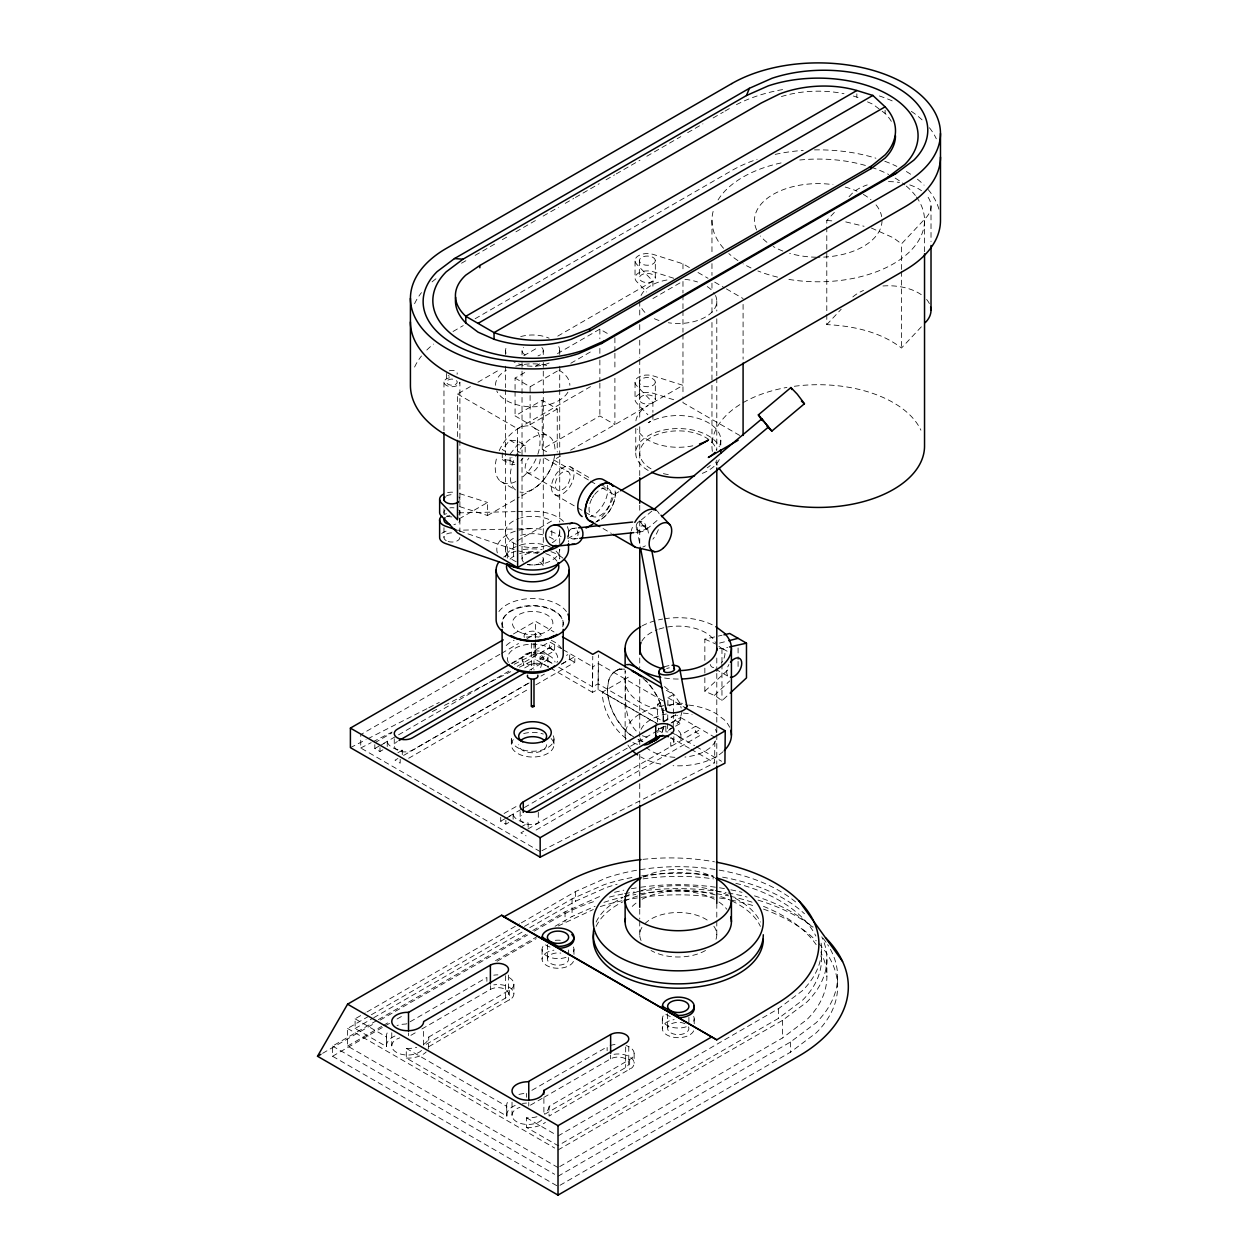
<?xml version="1.0" encoding="UTF-8"?>
<svg xmlns="http://www.w3.org/2000/svg" width="1258" height="1258" viewBox="0 0 1258 1258"><rect width="100%" height="100%" fill="white"/><g stroke="black" fill="none" stroke-linecap="round" stroke-linejoin="round"><path stroke-width="0.75" stroke-dasharray="5 3.75" d="M540.169 851.587L360.731 747.991L360.747 734.609L499.851 654.302M382.888 749.831L379.995 751.513L374.821 748.526L374.821 744.673M379.995 751.513L379.995 747.661M400.186 759.313L400.186 763.166L395.028 760.178L397.921 758.511M508.767 822.512L505.873 824.179L500.7 821.207L500.715 817.354M505.873 824.179L505.873 820.342M552.01 663.375L535.153 653.641L535.468 621.263L554.007 631.956M675.452 715.173L663.878 721.856L598.085 683.865L592.455 686.726L592.77 656.251M598.085 683.865L598.383 654.946M667.762 714.874L667.605 730.127L671.835 727.973M667.856 705.361L667.935 697.734L673.58 694.479L665.403 689.761M673.234 727.25L673.36 715.692M673.376 713.758L673.58 694.479M548.645 667.039L535.153 659.255L535.405 639.614M535.421 637.664L535.468 633.733L540.169 636.438M656.267 723.067L598.085 689.478L592.471 692.34L592.785 666.819L598.415 663.564L663.233 700.989L657.604 704.244L657.384 721.903M598.085 689.478L598.415 663.564M662.982 721.353L663.139 708.396M541.915 850.691L714.591 762.851L714.906 737.33L676.741 715.299M517.211 666.331L549.416 647.744L549.573 641.863L561.414 648.703M539.981 659.145L554.574 650.716L554.731 644.851L539.981 653.374L539.981 659.145L542.009 659.286A18.005 10.394 0 0 1 552.938 664.13M561.493 664.067L569.607 659.396L569.764 653.531L566.493 655.418M535.782 684.887L574.764 662.368L574.937 656.519L561.367 664.35M671.898 722.359L675.294 720.409L675.452 714.544M675.593 726.196L680.452 723.397L680.625 717.532L670.781 723.208M625.132 735.159L625.132 670.608C626.783 691.287 620.744 717.312 638.152 732.895M624.864 669.209A39.91 23.053 60 0 0 608.4 681.38L607.441 689.274A39.91 23.32 60.6 0 0 633.859 737.455M621.845 669.02A39.91 23.32 60.6 0 0 608.479 681.333L607.441 689.274A39.91 23.053 60 0 0 635.667 738.147M509.207 977.576A15.992 9.231 0 0 1 511.739 988.725L428.821 1037.001L428.286 1039.36A21.307 12.297 0 0 1 422.782 1044.879M428.286 1049.015L428.821 1037.001M625.635 678.77L625.132 680.955A53.15 30.679 0 0 0 664.523 710.597M682.072 711.352L679.855 719.953L676.379 724.828M560.643 455.946L553.74 459.925L552.183 465.161A31.89 18.414 -60 0 1 532.653 489.456L520.969 496.202M618.92 491.721L613.857 494.646L612.3 499.882A31.89 18.414 -60 0 1 595.726 522.243M540.641 667.636L542.921 660.261M525.152 452.078L525.152 445.379L517.321 440.866L509.789 440.19L502.272 449.546L505.401 451.355M510.103 454.075L517.62 444.703L525.152 445.379M502.272 452.896L502.272 459.579L509.789 460.255L511.943 457.582M520.843 460.758L522.998 458.085M921.343 326.813L901.499 348.026C880.411 331.782 852.955 325.853 826.789 324.611L826.789 220.464L835.957 210.684M849.056 196.688L851.682 193.889A42.52 24.547 0 0 1 867.234 184.91M901.499 269.432L901.499 243.879L925.306 218.436A42.52 24.547 0 0 0 926.611 195.305M826.789 324.611L841.193 309.216M651.943 511.031L639.835 521.189L642.555 524.916L646.612 529.272L658.642 519.177M646.612 529.272L639.897 521.126M714.324 695.438L729.703 680.94M704.842 677.732L704.842 691.224L715.849 696.099L721.966 700.706L727.423 695.643M704.842 691.224L729.703 668.202M428.821 1046.672L511.739 998.38A15.992 9.231 0 0 0 510.575 988.143A15.992 9.231 0 0 0 493.765 984.857M614.014 1054.283A15.992 9.231 0 0 1 630.824 1057.569A15.992 9.231 0 0 1 631.988 1067.806L549.07 1116.098L549.07 1106.427L631.988 1058.151A15.992 9.231 0 0 0 626.138 1045.54M558.017 1135.974L778.498 1008.68L802.337 990.754A143.255 82.713 0 0 0 820.987 942.211M536.962 1116.742A21.307 12.297 0 0 1 527.967 1117.906L526.52 1117.796L526.52 1127.451L558.017 1145.629L778.498 1018.351L802.337 1000.409A143.255 82.713 0 0 0 820.987 951.866M558.017 1149.969L782.507 1020.38L806.976 1001.966A148.617 85.796 0 0 0 821.82 936.848M559.716 1166.591L782.507 1037.96L806.976 1019.546A148.617 85.796 0 0 0 821.82 954.445M558.017 1176.246L790.511 1042.017L816.253 1022.644A159.341 91.991 0 0 0 827.67 944.664M376.677 1020.6L332.552 1046.074L332.552 1056.248L558.017 1186.42L790.511 1052.191L816.253 1032.818A159.341 91.991 0 0 0 817.716 942.321M615.712 671.001L620.54 668.202M461.529 263.221L468.322 259.305M475.131 255.374L495.526 243.596M502.319 239.665L509.128 235.749M515.922 231.818L536.333 220.04M543.126 216.109L558.426 207.287M565.219 203.356L573.727 198.45M575.425 197.475L599.217 183.731M606.026 179.8L614.517 174.893M616.216 173.918L640.023 160.175M646.816 156.244L680.814 136.619M687.623 132.688L702.923 123.866M713.113 117.969L723.319 112.088M725.017 111.097L730.112 108.157M453.022 331.499L463.227 325.602M475.131 318.73L731.826 170.538A122.23 70.574 0 0 1 757.127 159.326M457.503 436.589L457.503 393.99L471.09 386.143M477.898 382.228L499.976 369.475M523.768 355.731L537.355 347.884M557.75 336.122L652.902 281.179L636.532 264.07A12.328 7.123 0 0 1 638.608 255.61A12.328 7.123 0 0 1 653.264 254.415L682.968 263.818L689.651 267.687M515.072 389.414L515.072 378.092L526.945 371.236M535.421 366.33L540.515 363.405M557.467 353.608L599.862 329.124L609.894 334.911M652.902 298.539L682.968 281.179L682.968 292.972M515.072 378.092L530.105 386.756L560.628 369.144M570.802 363.263L592.848 350.542M557.247 408.992L530.105 424.654L515.072 415.879L542.229 400.201L557.247 408.992L557.247 452.031M457.503 393.99L517.62 428.711L590.521 386.615M542.229 400.201L542.229 449.216L599.862 415.942L614.895 424.622L614.895 378.312M570.613 450.191L648.2 405.391A42.52 24.547 0 0 0 635.762 422.735M652.902 402.67L682.968 385.325L653.264 375.906A12.328 7.123 0 0 0 638.608 377.101A12.328 7.123 0 0 0 636.532 385.561L652.902 402.67L652.902 412.309M459.17 518.862L487.569 502.477L487.569 515.497L459.72 506.659M487.569 515.497L519.302 497.162M516.849 541.082L551.79 520.906A27.063 15.615 0 0 0 520.686 517.95M567.735 538.628L579.419 531.882M513.406 634.001L535.468 621.263M501.549 653.327L518.516 643.53M526.992 638.624L535.468 633.733M511.157 663.501L529.838 652.713A10.63 6.133 0 0 1 544.871 652.713A10.63 6.133 0 0 1 544.871 661.394L529.587 670.215M374.837 742.755L391.788 732.958M512.242 663.422L549.573 641.863M374.821 748.526L381.599 744.61M383.297 743.635L396.852 735.804M398.55 734.829L510.434 670.247M379.995 745.727L387.244 741.56L387.511 742.723A18.005 10.394 0 0 0 400.233 750.082L402.277 750.224L402.277 755.995M524.743 667.935L529.838 664.995A10.63 6.133 0 0 1 546.554 666.268M397.921 752.74L402.277 750.224M527.888 683.471L412.404 750.145A10.63 6.133 0 0 1 397.371 750.145A10.63 6.133 0 0 1 397.371 741.465M403.582 755.429L529.131 682.952M541.003 676.096L544.399 674.146M408.661 758.275L529.005 688.802M628.277 677.229L602.346 692.136A39.91 23.32 60.6 0 0 630.227 741.214M504.112 813.47L517.683 805.639M663.579 721.4L673.753 715.519M500.7 821.207L507.493 817.291M509.175 816.316L522.746 808.485M524.429 807.494L665.12 726.275M505.889 818.408L513.122 814.225L513.39 815.404A18.005 10.394 0 0 0 526.127 822.748L528.156 822.905L528.156 828.676M665.859 726.055L665.859 731.81L673.974 727.14M520.906 827.088L528.156 822.905M675.971 734.656A18.005 10.394 0 0 1 680.625 739.327L680.893 740.49L680.893 734.735L695.643 726.212L695.485 732.062L700.659 735.049L534.54 830.956M523.8 831.192L520.906 832.859L526.064 835.847M527.778 829.101L700.816 729.184M387.134 1032.991A21.307 12.297 0 0 0 386.41 1036.167L386.599 1046.672L355.102 1028.478L355.102 1018.823L365.276 1012.942M366.974 1011.967L519.617 923.844M521.315 922.869L575.582 891.529L606.639 877.77A143.255 82.713 0 0 1 715.346 869.498M558.017 1167.566L347.585 1046.074L347.585 1028.478L369.695 1015.725M371.393 1014.734L522.746 927.35M524.444 926.375L572.06 898.872L603.966 884.751A148.617 85.796 0 0 1 633.938 877.156M355.102 1028.478L372.069 1018.697M373.752 1017.706L522.998 931.549M529.791 927.633L575.582 901.184L606.639 887.425A143.255 82.713 0 0 1 617.096 884.264M378.375 1019.625L526.017 934.38M532.794 930.464L565.046 911.846L598.604 896.985A159.341 91.991 0 0 1 602.032 895.869M322.598 1053.323L373.422 1023.981M380.183 1020.065L527.542 935.009M534.304 931.093L558.017 917.396A170.05 98.187 0 0 1 596.748 900.665M347.585 1046.074L381.599 1026.434M383.297 1025.459L390.106 1021.527M495.542 960.656L536.348 937.084M555.061 926.297L572.06 916.469L595.097 906.263M332.552 1056.248L383.47 1026.858M385.168 1025.883L390.247 1022.943M397.041 1019.027L402.135 1016.087M497.162 961.222L536.191 938.688M558.253 925.951L593.304 909.503M415.203 1032.834L408.52 1036.702L408.52 1032.96M421.886 1028.981L490.384 989.433A10.63 6.133 0 0 1 505.417 989.433A10.63 6.133 0 0 1 505.417 998.113L423.647 1045.838L423.553 1028.557M518.956 1094.46A21.307 12.297 0 0 1 522.447 1093.721L526.866 1093.218M531.882 1090.324L607.127 1046.876L607.127 1050.745M530.436 1105.153L542.135 1098.407M543.802 1097.432L610.633 1058.859A10.63 6.133 0 0 1 625.666 1058.859A10.63 6.133 0 0 1 625.666 1067.539L543.802 1114.792M663.013 712.814L663.878 721.856L663.013 712.814A39.91 23.32 60.6 0 0 645.621 680.326M350.4 747.629L366.094 739.657M367.839 738.76L427.091 708.616M428.836 707.735L439.294 702.404M514.239 664.287L535.153 653.641M360.731 747.991L371.189 742.66M372.934 741.78L392.134 732.014M432.249 711.603L437.485 708.946M444.451 705.392L510.732 671.678M519.46 667.243L535.153 659.255M662.919 726.904L657.289 729.766L662.337 732.675M719.56 643.09L726.967 641.187M704.842 660.371L704.842 639.158L722.045 635.227M718.916 646.345L721.966 648.641L727.627 647.383M572.736 528.423L576.604 528.014M573.915 538.99L577.784 538.581M635.762 532.417L641.564 531.804M522.447 1103.376L526.52 1103.077M458.667 512.855L515.135 511.629M517.085 511.581L532.653 511.235A35.869 20.71 0 0 1 563.726 521.598M454.767 530.31L515.135 528.989M517.085 528.942L532.653 528.596M826.789 220.464L832.481 220.905M539.981 653.374L542.009 653.531A18.005 10.394 0 0 1 554.747 660.875L555.014 662.054M665.859 731.81L667.904 731.967M507.383 1102.417A21.307 12.297 0 0 0 506.659 1105.593L506.848 1116.098L406.287 1058.025L406.287 1048.37L407.718 1048.48A21.307 12.297 0 0 0 416.712 1047.316M406.287 1058.025L407.718 1058.135A21.307 12.297 0 0 0 426.163 1051.987M526.52 1127.451L527.967 1127.561A21.307 12.297 0 0 0 545.406 1122.309M502.272 459.579L510.103 464.108L517.62 464.768M845.753 221.911L864.073 226.283M642.351 735.757L648.955 737.801M673.69 278.238L653.264 271.759A12.328 7.123 0 0 0 638.608 272.97A12.328 7.123 0 0 0 636.532 281.43L646.612 291.95M673.69 399.729L653.264 393.267A12.328 7.123 0 0 0 638.608 394.462A12.328 7.123 0 0 0 636.532 402.922L647.87 414.763M459.72 493.639L487.569 502.477M459.673 531.018L514.726 549.888A35.869 20.71 0 0 0 538.267 552.404M853.317 96.033A77.225 44.58 0 0 1 856.855 97.149L860.409 98.722M867.517 101.867L872.848 104.225L885.113 113.472A77.225 44.58 0 0 1 892.834 124.212M871.385 228.044L893.4 237.793L901.499 243.879M704.842 639.158L715.849 644.033M698.001 272.499L708.018 278.285M714.701 282.138L724.718 287.925M726.385 288.9L743.085 298.539M739.751 435.457L682.968 402.67L682.968 396.883M534.681 428.16L549.715 436.841M542.229 449.216L548.897 453.069M570.692 466.97A15.945 9.199 -60 0 1 565.644 491.674A15.945 9.199 -60 0 1 551.837 483.701A15.945 9.199 -60 0 1 570.692 466.97L590.301 478.292M600.097 483.953L608.274 488.67M553.74 459.925L588.807 480.179M590.489 481.138L595.49 484.031M602.173 487.884L613.857 494.646M544.651 458.069L568.034 471.577A10.63 6.133 -60 0 1 564.669 488.041A10.63 6.133 -60 0 1 555.454 482.726A10.63 6.133 -60 0 1 568.034 471.577M509.789 440.19L517.62 444.703M520.45 452.707L517.321 450.899L517.321 440.866M509.789 460.255L516.063 463.872M527.338 472.631L557.404 489.975M554.747 494.583L575.991 506.848M577.626 507.792L592.329 516.283M603.054 528.549L611.404 533.376M500.574 481.327L515.607 490.007A31.654 18.272 -60 0 1 514.239 459.374M722.752 648.719L727.8 651.613M715.487 669.067L728.901 676.804A10.63 6.133 -60 0 1 728.901 664.538M664.523 686.522L674.508 695.061L679.855 703.096L681.191 708.05M667.935 697.734L684.792 707.468M563.081 649.678L592.785 666.819M657.604 704.244L662.463 707.059M549.416 647.744L554.574 650.716M569.607 659.396L574.764 662.368M675.294 720.409L680.452 723.397M602.346 692.136L658.783 724.734M558.741 667.275L592.455 686.726M670.986 732.062L694.573 745.695M696.256 746.67L721.542 761.263M550.328 668.014L592.471 692.34M689.305 748.243L670.766 737.55L670.75 746.356A10.63 6.133 0 0 0 670.75 737.675M690.988 749.218L714.591 762.851M355.102 1018.823L386.599 1037.001M406.287 1048.37L506.848 1106.427M526.52 1117.796L554.699 1134.056M347.585 1028.478L554.699 1148.051M332.552 1046.074L554.636 1174.296M522.385 660.261L524.665 667.636M680.893 734.735L680.625 733.556A18.005 10.394 0 0 0 675.971 728.901M549.4 1106.238L548.535 1108.785A21.307 12.297 0 0 1 544.274 1113.503M506.659 1105.593L506.848 1116.098M386.41 1036.167L386.599 1046.672M647.351 527.354A5.315 2.233 -10.8 0 1 639.426 530.514A5.315 2.233 -10.8 0 1 639.567 526.552A5.315 2.233 -10.8 0 1 647.351 527.354L648.452 533.109M636.878 528.926L640.18 546.192M931.014 206.17L931.014 241.536M924.536 220.433L924.536 251.82M901.499 271.398L901.499 348.026M885.113 110.154L885.113 113.472M856.855 93.831L856.855 97.149M837.608 976.648L837.608 986.822M826.883 959.052L826.883 976.648M821.521 949.397L821.521 959.052M790.511 1042.017L790.511 1052.191M782.507 1020.38L782.507 1037.96M778.498 1008.68L778.498 1018.351M743.085 304.405L743.085 359.159M738.084 647.98L738.084 659.538M738.084 661.472L738.084 667.259M721.966 648.641L721.966 662.148M721.966 664.067L721.966 700.706M720.787 440.096L720.787 445.678M716.793 301.244L716.793 311.056M716.793 318.777L716.793 375.78M716.793 377.746L716.793 450.301M716.793 460.114L716.793 467.96M716.793 658.013L716.793 671.52M716.793 673.439L716.793 725.52M716.793 727.439L716.793 733.225M716.793 734.703L716.793 764.125M716.793 903.37L716.793 919.063M716.793 921.029L716.793 934.757M711.965 220.433L711.965 253.786M711.965 263.598L711.965 275.376M711.965 283.223L711.965 291.07M711.965 298.917L711.965 314.61M711.965 322.457L711.965 383.281M711.965 385.247L711.965 446.071M704.842 668.092L704.842 675.798M694.212 1018.823L694.212 1024.61M688.897 1017.423L688.897 1024.798M682.968 263.818L682.968 269.605M682.968 294.938L682.968 308.682M682.968 310.647L682.968 332.269M682.968 334.235L682.968 394.965M673.863 736.748L673.863 742.016M667.636 1013.728L667.636 1028.478M662.321 1018.823L662.321 1028.478M655.308 260.642A7.973 4.607 0 0 1 643.341 264.636A7.973 4.607 0 0 1 643.341 256.663A7.973 4.607 0 0 1 655.308 260.642L655.308 278.002A7.973 4.607 0 0 1 643.341 281.981A7.973 4.607 0 0 1 643.341 274.024A7.973 4.607 0 0 1 655.308 278.002M655.308 382.149A7.973 4.607 0 0 1 643.341 386.127A7.973 4.607 0 0 1 643.341 378.155A7.973 4.607 0 0 1 655.308 382.149L655.308 399.494A7.973 4.607 0 0 1 643.341 403.488A7.973 4.607 0 0 1 643.341 395.515A7.973 4.607 0 0 1 655.308 399.494M652.902 281.179L652.902 288.9M652.902 414.244L652.902 420.03L648.2 422.735A42.52 24.547 0 0 1 699.527 418.835A42.52 24.547 0 0 1 719.34 446.448M639.74 301.244L639.74 316.937M639.74 324.611L639.74 332.631M639.74 340.195L639.74 357.712M639.74 359.662L639.74 420.015M639.74 426.776L639.74 475.807M639.74 505.229L639.74 513.075M639.74 520.922L639.74 546.412M639.74 658.013L639.74 667.668M639.74 679.226L639.74 744.5M639.74 754.313L639.74 775.887M639.74 783.734L639.74 803.343M639.74 909.267L639.74 919.063M639.74 921.029L639.74 934.757M639.363 260.642L639.363 278.002M639.363 382.149L639.363 399.494M635.762 428.443L635.762 453.116M635.038 261.161L635.038 278.521M635.038 382.652L635.038 400.013M634.142 1053.528L634.142 1063.199M629.66 1059.896L629.66 1069.567M628.78 1046.373L628.78 1063.199M625.666 1046.97L625.666 1067.539M614.895 337.804L614.895 351.312M614.895 353.246L614.895 370.607M610.633 1055.116L610.633 1058.859M599.862 329.124L599.862 338.779M599.862 348.419L599.862 358.074M599.862 359.992L599.862 381.221M599.862 383.14L599.862 415.942M575.582 891.529L575.582 901.184M573.962 949.397L573.962 955.199M572.06 898.872L572.06 916.469M568.647 949.963L568.647 955.42M568.522 531.945L568.522 541.6M565.046 911.846L565.046 922.02M559.716 350.605L559.716 354.504M559.716 366.188L559.716 387.621M559.716 389.571L559.716 522.039M559.716 529.822L559.716 543.456M553.976 738.949L553.976 744.72M551.79 530.546L551.79 538.267M547.985 657.053L547.985 667.573M547.387 944.522L547.387 959.052M543.896 1098.438L543.896 1113.393M543.283 350.605L543.283 354.536M543.283 362.398L543.283 549.117M543.283 558.945L543.283 566.713A10.63 6.133 0 0 0 537.968 561.398M542.072 949.397L542.072 959.052M538.298 812.306L538.298 822.826A10.63 6.133 0 0 1 524.303 823.345A10.63 6.133 0 0 1 521.567 815.42M533.99 643.231L533.99 670.042M531.332 643.231L531.332 670.042M530.105 386.756L530.105 424.654M528.769 1102.385L528.769 1106.112M526.52 1093.406L526.52 1097.275M522.023 350.605L522.023 354.536M522.023 362.398L522.023 558.945M520.152 811.473L520.152 818.486M517.62 428.711L517.62 452.172M515.072 391.317L515.072 415.879M513.893 984.102L513.893 993.773M513.531 543L513.531 560.36M513.122 814.225L513.122 819.996M512.022 1102.181L512.022 1115.264M511.33 738.949L511.33 744.72M510.103 457.409L510.103 464.108M509.411 990.471L509.411 1000.141M508.531 975.076L508.531 993.773M507.289 546.601L507.289 558.159M505.606 350.605L505.606 354.504M505.606 366.204L505.606 387.653M505.606 389.603L505.606 557.027M505.417 975.673L505.417 998.113M502.115 623.119L502.115 627.49M490.384 985.69L490.384 989.433M486.877 981.319L486.877 977.45L406.287 1023.981L402.198 1024.295A21.307 12.297 0 0 0 397.056 1025.522M459.893 438.492L459.893 382.196A7.973 4.607 0 0 1 451.826 386.741A7.973 4.607 0 0 1 443.964 382.086A7.973 4.607 0 0 1 452.031 377.542M459.893 440.442L459.893 531.725M446.606 373.469L446.606 382.133M443.964 382.086L443.964 430.613M443.948 508.594L443.964 516.047M443.964 527.684L443.964 537.402M394.257 738.792L394.257 745.805M391.773 1032.755L391.773 1045.838M387.244 741.56L387.244 747.315M542.921 557.357A10.63 6.133 0 0 1 539.132 563.82A10.63 6.133 0 0 1 527.338 564.26M523.454 562.011A10.63 6.133 0 0 1 525.136 554.605A10.63 6.133 0 0 1 537.968 553.63M506.518 554.904A27.063 15.615 0 0 1 516.189 546.554M520.686 544.934A27.063 15.615 0 0 1 550.501 547.199M556.083 551.13A27.063 15.615 0 0 1 559.716 558.945L559.716 549.306A27.063 15.615 0 0 1 527.369 564.622M516.189 561.697A27.063 15.615 0 0 1 516.189 536.914M520.686 535.295A27.063 15.615 0 0 1 544.635 535.295M549.133 536.914A27.063 15.615 0 0 1 556.083 541.49M541.868 347.538A10.63 6.133 0 0 1 537.968 355.92M525.136 354.945A10.63 6.133 0 0 1 523.454 347.538M510.025 559.165A26.135 15.096 0 0 1 514.176 556.036M519.585 553.646A26.135 15.096 0 0 1 539.415 552.136M545.72 553.646A26.135 15.096 0 0 1 557.907 562.798M524.287 637.429A8.664 5.001 0 0 1 532.653 631.139A8.664 5.001 0 0 1 541.019 637.429M503.672 557.121A36.529 21.087 0 0 1 519.57 550.281M523.202 549.589A36.529 21.087 0 0 1 542.104 549.589M550.925 551.696A36.529 21.087 0 0 1 564.292 559.417M498.907 611.561A36.529 21.087 0 0 1 532.653 598.541A36.529 21.087 0 0 1 566.399 611.561M497.335 552.907A35.869 20.71 0 0 1 541.946 529.303M550.595 531.379A35.869 20.71 0 0 1 561.115 536.694M502.571 626.72A30.538 17.628 0 0 1 532.653 606.026A30.538 17.628 0 0 1 562.735 626.72M503.153 627.679A30.538 17.628 0 0 1 532.653 605.491A30.538 17.628 0 0 1 562.153 627.679M506.203 645.527A30.538 17.628 0 0 1 514.066 640.353M526.3 637.098A30.538 17.628 0 0 1 539.022 637.098M551.256 640.353A30.538 17.628 0 0 1 561.367 648.31M508.326 662.447A25.191 14.546 0 0 1 532.653 644.143A25.191 14.546 0 0 1 556.98 662.447M567.311 526.599A35.869 20.71 0 0 1 567.311 537.308M443.854 514.711A12.344 7.123 0 0 1 446.543 513.689M559.716 531.945A27.063 15.615 0 0 1 551.79 543M546.192 545.485A27.063 15.615 0 0 1 519.129 545.485M516.189 544.352A27.063 15.615 0 0 1 519.129 518.422M458.871 517.84A7.973 4.607 0 0 1 453.902 524.555M446.354 516.802A7.973 4.607 0 0 1 449.955 515.638M549.133 362.996A27.063 15.615 0 0 1 513.531 361.644M506.015 353.325A27.063 15.615 0 0 1 506.518 346.563M520.686 336.594A27.063 15.615 0 0 1 549.133 338.213M558.788 346.563A27.063 15.615 0 0 1 559.307 353.325M441.715 533.455A12.344 7.123 0 0 1 449.609 530.451M459.893 537.512A7.973 4.607 0 0 1 447.864 541.412M446.228 540.673A7.973 4.607 0 0 1 444.593 535.641A7.973 4.607 0 0 1 452.031 532.857M456.528 380.608A5.315 3.066 0 0 1 452.393 385.2A5.315 3.066 0 0 1 446.936 381.095A5.315 3.066 0 0 1 455.679 379.963M449.263 376.126A5.315 3.066 0 0 1 448.163 375.639M449.263 370.811A5.315 3.066 0 0 1 455.16 371.031A5.315 3.066 0 0 1 457.063 374.255M736.433 104.65A122.23 70.574 0 0 1 784.709 89.224M879.358 95.954A122.23 70.574 0 0 1 893.51 101.473M911.327 111.333A122.23 70.574 0 0 1 924.095 121.79M929.426 127.75A122.23 70.574 0 0 1 936.314 138.805M781.391 96.583A77.225 44.58 0 0 1 844.008 93.721M414.59 303.697A122.23 70.574 0 0 1 421.477 292.627M432.044 281.886A122.23 70.574 0 0 1 437.988 277.326M916.437 196.956A106.285 61.359 0 0 1 896.844 261.743A106.285 61.359 0 0 1 786.942 279.072M777.57 277.122A106.285 61.359 0 0 1 757.898 270.942M751.01 267.954A106.285 61.359 0 0 1 743.085 263.818M737.943 260.626A106.285 61.359 0 0 1 728.822 253.597M723.554 248.313A106.285 61.359 0 0 1 713.585 209.756M718.051 199.959A106.285 61.359 0 0 1 783.168 162.502M799.774 160.002A106.285 61.359 0 0 1 869.671 166.732M871.385 167.283A106.285 61.359 0 0 1 888.746 174.516M895.161 178.086A106.285 61.359 0 0 1 904.832 184.847M906.279 186.058A106.285 61.359 0 0 1 915.337 195.462M717.154 465.004A106.285 61.359 0 0 1 715.582 461.953M712.358 451.402A106.285 61.359 0 0 1 741.339 403.708M743.085 402.67A106.285 61.359 0 0 1 786.942 387.417M794.317 386.285A106.285 61.359 0 0 1 920.903 430.189M852.83 296.951A42.52 24.547 0 0 1 863.507 290.441M882.943 285.975A42.52 24.547 0 0 1 921.532 294.859M926.611 299.451A42.52 24.547 0 0 1 929.552 303.949M882.015 220.433A63.765 36.812 0 0 1 818.25 257.245M816.411 257.23A63.765 36.812 0 0 1 789.615 253.33M782.838 251.05A63.765 36.812 0 0 1 773.151 246.474M766.94 242.291A63.765 36.812 0 0 1 760.461 236.001M756.656 229.962A63.765 36.812 0 0 1 832.969 184.612M845.203 187.065A63.765 36.812 0 0 1 857.075 191.216M863.334 194.392A63.765 36.812 0 0 1 870.945 199.708M876.04 204.865A63.765 36.812 0 0 1 881.669 216.596M567.893 392.213A37.205 21.48 0 0 1 531.442 406.774A37.205 21.48 0 0 1 496.721 390.876M495.463 385.31A37.205 21.48 0 0 1 506.345 370.135M515.764 366.188A37.205 21.48 0 0 1 549.557 366.188M558.961 370.135A37.205 21.48 0 0 1 569.858 385.31M888.494 181.624A42.52 24.547 0 0 1 899.501 182.457M909.754 184.91A42.52 24.547 0 0 1 921.532 190.713M775.211 154.388A122.23 70.574 0 0 1 803.233 150.394M814.508 149.891A122.23 70.574 0 0 1 875.898 158.209M884.783 161.244A122.23 70.574 0 0 1 896.828 166.386M906.389 171.544A122.23 70.574 0 0 1 911.327 174.705M917.428 179.186A122.23 70.574 0 0 1 924.095 185.146M928.168 189.581A122.23 70.574 0 0 1 938.971 209.378M414.59 367.053A122.23 70.574 0 0 1 421.477 355.983M426.808 350.038A122.23 70.574 0 0 1 433.475 344.079M540.169 459.076A10.63 6.133 -60 0 1 528.895 473.102A10.63 6.133 -60 0 1 528.895 458.069M715.487 295.488A38.526 22.251 0 0 1 668.297 322.74M659.003 320.507A38.526 22.251 0 0 1 652.477 317.771M644.898 312.377A38.526 22.251 0 0 1 641.061 306.999M641.061 295.488A38.526 22.251 0 0 1 668.297 279.763M684.965 279.339A38.526 22.251 0 0 1 697.53 281.981M707.232 286.572A38.526 22.251 0 0 1 714.764 294.105M719.34 459.469A42.52 24.547 0 0 1 699.527 474.376M648.2 470.476A42.52 24.547 0 0 1 657.006 431.856A42.52 24.547 0 0 1 719.34 446.763M710.314 465.476A38.526 22.251 0 0 1 707.232 467.787M668.297 474.596A38.526 22.251 0 0 1 660.764 472.929M651.031 468.841A38.526 22.251 0 0 1 661.236 433.161A38.526 22.251 0 0 1 716.462 450.207M458.824 510.009A7.973 4.607 0 0 1 458.824 514.616M451.921 516.912A7.973 4.607 0 0 1 445.017 510.009M449.861 507.87A7.973 4.607 0 0 1 453.996 507.87M692.796 445.804A42.52 24.547 0 0 1 637.208 429.088M515.67 456.402A31.654 18.272 -60 0 1 541.27 434.592A31.654 18.272 -60 0 1 554.967 452.628M554.794 454.39A31.654 18.272 -60 0 1 519.947 492.035M594.657 494.457A15.945 9.199 -60 0 1 611.498 494.504A15.945 9.199 -60 0 1 597.063 516.802A15.945 9.199 -60 0 1 591.669 499.08M592.329 497.869A15.945 9.199 -60 0 1 593.839 495.542M607.299 485.258A21.26 12.265 -60 0 1 590.175 516.739M615.099 490.903A21.26 12.265 -60 0 1 596.402 521.488A21.197 12.25 -60 0 0 615.068 490.934M458.824 496.989A7.973 4.607 0 0 1 459.626 500.48M446.291 496.045A7.973 4.607 0 0 1 453.996 494.85M447.628 492.633A12.328 7.123 0 0 1 452.833 492.192M568.286 957.464A10.63 6.133 0 0 1 558.945 965.169A10.63 6.133 0 0 1 547.434 958.517A10.63 6.133 0 0 1 560.769 953.124M609.454 897.048A170.05 98.187 0 0 1 622.694 894.029M624.613 893.667A170.05 98.187 0 0 1 634.252 891.985M637.979 891.435A170.05 98.187 0 0 1 726.149 892.614M728.083 892.944A170.05 98.187 0 0 1 747.095 897.048M758.024 900.115A170.05 98.187 0 0 1 813.187 927.052M596.135 922.051A85.025 49.093 0 0 1 623.024 897.441M624.754 896.608A85.025 49.093 0 0 1 713.601 890.114M715.44 890.601A85.025 49.093 0 0 1 728.24 895.036M735.191 898.291A85.025 49.093 0 0 1 760.398 922.051M632.239 906.405A53.15 30.679 0 0 1 637.57 902.017M642.115 899.25A53.15 30.679 0 0 1 714.434 899.25M718.978 902.017A53.15 30.679 0 0 1 726.809 909.251M643.593 876.795A53.15 30.679 0 0 1 714.434 877.565M541.773 1119.872A15.945 9.199 0 0 1 516.692 1121.774A15.945 9.199 0 0 1 519.994 1107.292M642.932 877.093A85.025 49.093 0 0 1 713.601 877.093M642.932 859.356A148.806 85.906 0 0 1 714.465 861.824M688.535 1026.89A10.63 6.133 0 0 1 677.339 1034.595A10.63 6.133 0 0 1 668.643 1025.883A10.63 6.133 0 0 1 685.783 1024.138M596.135 926.391A85.025 49.093 0 0 1 623.024 901.782M624.754 900.948A85.025 49.093 0 0 1 717.249 895.476M720.787 896.577A85.025 49.093 0 0 1 730.033 900.146M731.794 900.948A85.025 49.093 0 0 1 760.398 926.391M421.524 1050.446A15.945 9.199 0 0 1 396.443 1052.348A15.945 9.199 0 0 1 399.745 1037.866M600.318 906.593A159.341 91.991 0 0 1 621.939 900.775M623.811 900.382A159.341 91.991 0 0 1 714.025 897.174M719.513 897.976A159.341 91.991 0 0 1 728.98 899.612M730.851 899.989A159.341 91.991 0 0 1 756.231 906.593M763.543 909.109A159.341 91.991 0 0 1 816.253 940.827M614.533 892.331A159.341 91.991 0 0 1 623.811 890.192M631.343 888.73A159.341 91.991 0 0 1 637.035 887.786M640.668 887.252A159.341 91.991 0 0 1 717.689 887.519M719.513 887.786A159.341 91.991 0 0 1 728.98 889.437M730.851 889.815A159.341 91.991 0 0 1 742 892.331M754.501 895.869A159.341 91.991 0 0 1 815.027 929.442M823.078 938.279A159.341 91.991 0 0 1 826.6 943.044M603.966 902.348A148.617 85.796 0 0 1 622.348 897.158M624.267 896.718A148.617 85.796 0 0 1 635.903 894.407M639.803 893.778A148.617 85.796 0 0 1 712.987 893.227M716.73 893.778A148.617 85.796 0 0 1 728.429 895.885M730.348 896.294A148.617 85.796 0 0 1 752.583 902.348M763.48 906.358A148.617 85.796 0 0 1 816.143 944.616M641.674 875.898A148.617 85.796 0 0 1 712.987 875.631M722.595 877.156A148.617 85.796 0 0 1 804.491 913.764M506.659 1115.264A21.307 12.297 0 0 1 515.749 1105.184M386.41 1045.838A21.307 12.297 0 0 1 397.056 1035.192M693.677 1030.868A15.945 9.199 0 0 1 666.992 1034.988A15.945 9.199 0 0 1 674.146 1019.593M573.428 961.442A15.945 9.199 0 0 1 546.743 965.562A15.945 9.199 0 0 1 553.897 950.167M643.09 878.886A143.255 82.713 0 0 1 713.459 878.886M735.836 883.32A143.255 82.713 0 0 1 815.876 936.062M493.765 975.186A15.992 9.231 0 0 1 497.901 974.871M719.12 870.111A143.255 82.713 0 0 1 795.638 901.97M610.146 1045.54A15.992 9.231 0 0 1 618.15 1044.297M693.677 1016.433A15.945 9.199 0 0 1 693.677 1021.197M686.239 1026.795A15.945 9.199 0 0 1 666.992 1025.333A15.945 9.199 0 0 1 664.46 1014.215M573.428 947.007A15.945 9.199 0 0 1 571.824 953.989M565.99 957.369A15.945 9.199 0 0 1 546.743 955.907A15.945 9.199 0 0 1 544.211 944.789M555.25 940.324A15.945 9.199 0 0 1 560.801 940.324M550.045 947.07A15.945 9.199 0 0 1 544.211 943.704M670.294 1016.495A15.945 9.199 0 0 1 664.46 1013.13M713.868 926.25A38.526 22.251 0 0 1 715.487 940.512M705.518 950.482A38.526 22.251 0 0 1 651.031 950.482M641.061 940.512A38.526 22.251 0 0 1 642.681 926.25M644.898 923.639A38.526 22.251 0 0 1 708.836 921.218M499.206 450.694A31.654 18.272 -60 0 1 529.366 425.959A31.654 18.272 -60 0 1 537.276 455.789M536.05 458.793A31.654 18.272 -60 0 1 521.661 477.836M515.827 481.547A31.654 18.272 -60 0 1 496.548 458.242M666.677 668.548A5.315 2.233 -10.8 0 1 669.303 667.856M669.162 705.88A10.63 4.482 -10.8 0 1 683.975 703.678M664.13 666.96A10.63 4.482 -10.8 0 1 669.382 665.576M655.984 510.15A21.197 12.25 -60 0 1 659.868 515.67M658.374 529.665A21.197 12.25 -60 0 1 652.886 539.179M645.385 545.815A21.197 12.25 -60 0 1 642.775 547.057M631.296 530.719A21.197 12.25 -60 0 1 632.412 527.354M551.114 738.572A21.323 12.313 0 0 1 532.653 757.033A21.323 12.313 0 0 1 514.192 738.572M523.643 733.571A21.323 12.313 0 0 1 543.314 734.059M642.634 741.449A39.91 23.32 60.6 0 1 636.8 739.138M663.485 726.794A39.91 23.32 60.6 0 1 661.598 733.162M642.964 741.261A39.91 23.053 60 0 1 637.13 738.949M642.964 678.298A39.91 23.053 60 0 1 662.919 712.861M663.532 726.762A39.91 23.053 60 0 1 661.739 733.084M553.253 735.773A21.323 12.313 0 0 1 532.653 751.262A21.323 12.313 0 0 1 512.069 735.773M546.601 744.72A13.948 8.051 0 0 1 532.653 752.771A13.948 8.051 0 0 1 518.705 744.72M637.539 744.311A39.91 23.32 60.6 0 1 631.689 742.016M658.594 728.067A39.91 23.32 60.6 0 1 657.73 732.659M723.098 751.639A53.15 30.679 0 0 1 673.077 765.697M660.733 764.125A53.15 30.679 0 0 1 640.699 756.86M630.934 749.092A53.15 30.679 0 0 1 626.94 743.101M625.776 739.956A53.15 30.679 0 0 1 664.523 705.518M667.888 705.062A53.15 30.679 0 0 1 686.931 704.889M688.645 705.062A53.15 30.679 0 0 1 715.849 713.459L724.293 719.812A53.15 30.679 0 0 1 729.609 727.218M715.487 740.915A38.526 22.251 0 0 1 684.965 757.064M674.917 757.316A38.526 22.251 0 0 1 646.235 747.504M641.061 740.915A38.526 22.251 0 0 1 640.07 738.069M641.061 729.404A38.526 22.251 0 0 1 666.378 713.994M683.298 713.097A38.526 22.251 0 0 1 692.073 714.387M715.487 729.404A38.526 22.251 0 0 1 716.462 732.25M678.266 679.053A53.15 30.679 0 0 1 664.523 678.015M642.115 625.886A53.15 30.679 0 0 1 662.62 619.062M664.523 618.747A53.15 30.679 0 0 1 714.434 625.886M641.784 641.234A38.526 22.251 0 0 1 657.289 629.723M659.003 629.11A38.526 22.251 0 0 1 715.487 642.618M719.387 648.42A10.63 6.133 -60 0 1 724.891 652.477A10.63 6.133 -60 0 1 721.211 663.265M713.695 667.605A10.63 6.133 -60 0 1 710.188 664.35M522.542 633.246A20.238 11.684 0 0 0 552.891 623.119A20.238 11.684 0 0 0 522.542 613.008A20.238 11.684 0 0 0 522.542 633.246M527.338 663.988A10.63 6.133 0 0 0 543.283 658.673A10.63 6.133 0 0 0 527.338 653.358A10.63 6.133 0 0 0 527.338 663.988M637.177 523.155A5.315 4.812 83.9 0 0 640.306 531.757A5.315 4.812 83.9 0 0 645.433 524.633A5.315 4.812 83.9 0 0 637.177 523.155M569.528 530.341A5.315 4.812 83.9 0 0 572.657 538.943A5.315 4.812 83.9 0 0 577.784 531.819A5.315 4.812 83.9 0 0 569.528 530.341"/><path stroke-width="1.5" d="M684.792 707.468L725.237 730.819L724.923 763.213L540.169 857.185L350.4 747.629L350.4 728.099L503.216 639.882M533.99 679.603L533.99 706.414L532.307 707.153L531.505 706.021M542.104 937.163L542.623 934.867A15.945 9.199 0 0 1 569.292 930.747A15.945 9.199 0 0 1 562.153 946.142L558.159 946.441L542.104 937.163L542.104 939.018M542.072 939.097L542.623 936.707M662.353 1006.274L662.872 1003.963A15.945 9.199 0 0 1 689.541 999.843A15.945 9.199 0 0 1 682.402 1015.237L678.408 1015.552L662.353 1006.274L662.353 1008.444L662.872 1006.133M896.435 173.258L887.944 177.174L604.406 340.871L582.564 350.557A99.822 57.632 0 0 1 462.079 341.39A99.822 57.632 0 0 1 446.213 271.822L462.975 259.211L746.497 95.529L749.343 88.327L772.05 78.263A103.816 59.928 0 0 1 897.363 87.793A103.816 59.928 0 0 1 913.858 160.143L896.435 173.258L601.56 343.497L578.853 353.561A103.816 59.928 0 0 1 453.54 344.032A103.816 59.928 0 0 1 437.045 271.681L454.468 258.566L749.343 88.327M825.547 937.729A170.05 98.187 0 0 1 798.515 1056.248L558.017 1195.1L317.519 1056.248L347.585 1004.183L501.659 915.226L716.73 1039.831L775.305 1004.576A148.806 85.906 0 0 0 716.415 862.186M767.286 426.541L771.846 431.101L804.475 403.708L797.242 394.147L790.92 387.558L758.291 414.951L762.049 420.298M790.92 387.558L791.911 389.54M661.661 516.645L768.481 427.028L761.782 418.898L762.851 420.675M768.481 427.028L767.018 425.644M771.846 431.101L758.432 414.826M730.143 693.111L746.481 677.889L746.481 643.168L729.703 633.482L723.963 634.803M601.56 343.497L604.406 340.871M653.452 509.773L761.782 418.898M856.855 90.513L465.79 316.308L494.048 332.615A77.336 44.077 3.8 0 0 571.274 336.059L589.593 328.841L871.055 166.339L885.145 154.86A77.336 48.008 -0.6 0 0 885.113 106.836L872.848 95.435L856.855 90.513A77.336 45.084 -3.8 0 0 779.63 93.941L761.31 102.983L479.848 265.469L465.759 275.156A77.336 41.152 0.5 0 0 465.79 316.308L465.79 322.929L478.056 332.159L494.048 339.251A77.225 44.58 0 0 0 571.274 339.251L589.593 331.121L871.055 168.635L885.113 158.052A77.225 44.58 0 0 0 895.46 135.754M887.944 177.174L904.691 164.578A99.822 57.632 0 0 0 888.824 95.01A99.822 57.632 0 0 0 768.339 85.843L746.497 95.529M478.056 323.369L872.848 95.435M885.113 106.836L494.048 332.615L494.048 339.251M620.619 490.746L708.333 440.096A42.52 24.547 0 0 1 699.527 443.995M439.64 499.819L439.64 512.824A12.328 7.123 0 0 0 441.118 515.733L457.503 532.842L517.62 567.562L556.036 545.374M586.102 528.03L592.785 524.161M738.131 440.253L708.333 457.456A42.52 24.547 0 0 0 715.094 452.377M509.459 664.476L397.371 729.184A10.63 6.133 0 0 0 397.371 737.864A10.63 6.133 0 0 0 412.404 737.864L526.19 672.181M399.069 740.49L519.648 670.876M523.265 801.865L655.717 725.394A10.63 6.133 0 0 1 670.75 725.394A10.63 6.133 0 0 1 670.75 734.074L538.298 810.545A10.63 6.133 0 0 1 523.265 810.545A10.63 6.133 0 0 1 523.265 801.865L523.265 812.385M526.662 812.181L655.717 737.675A10.63 6.133 0 0 1 668.548 736.701M350.4 728.099L540.169 837.671L725.237 730.819M317.519 1056.248L320.916 1054.298M408.174 1012.596L490.384 965.138A10.63 6.133 0 0 1 505.417 965.138A10.63 6.133 0 0 1 505.417 973.802L423.647 1021.543A15.945 9.199 0 0 1 407.718 1030.742A15.945 9.199 0 0 1 391.773 1021.543A15.945 9.199 0 0 1 407.718 1012.328L408.52 1012.391L408.52 1031.088M543.802 1090.497L543.896 1090.969A15.945 9.199 0 0 1 527.967 1100.168A15.945 9.199 0 0 1 512.022 1090.969A15.945 9.199 0 0 1 527.967 1081.754L610.633 1034.548A10.63 6.133 0 0 1 625.666 1034.548A10.63 6.133 0 0 1 625.666 1043.228L543.802 1090.497L543.802 1094.24M347.585 1004.183L558.017 1125.674L712.091 1036.718M501.659 915.226L503.782 916.893L564.873 883.069A148.806 85.906 0 0 1 641.014 859.576M657.903 737.235L662.856 735.317M728.822 640.715L738.084 638.325M729.514 646.958L746.481 643.168M554.102 525.058L572.154 523.139M578.538 527.81L632.664 522.054M579.718 538.361L633.828 532.621M556.461 546.176L574.497 544.274M558.017 948.296L562.153 947.982A15.945 9.199 0 0 0 571.824 934.49M678.408 1015.552L678.408 1017.722L682.402 1017.408A15.945 9.199 0 0 0 693.677 1006.133M454.468 258.566L462.975 259.211M532.653 705.644L533.99 706.414M654.789 551.712L637.9 547.828A21.197 12.25 -60 0 1 630.903 532.386M456.009 529.76L445.002 525.986A12.344 7.123 0 0 1 441.715 516.095M568.522 543.519L568.522 549.306A35.869 20.71 0 0 1 514.726 567.248L445.002 543.346A12.344 7.123 0 0 1 439.624 536.93L439.624 519.585M507.289 563.946L514.726 567.248M589.688 520.828L599.72 526.615M613.071 534.336L634.787 546.868M626.673 664.664L629.676 664.507L634.346 666.41L660.544 683.094M662.133 687.874L598.415 651.094L592.785 654.349L562.436 636.831M503.782 916.893L676.804 1016.794M678.408 1017.722L716.73 1039.831M804.349 403.834L801.393 401.05M715.849 626.673L724.293 633.041A53.15 30.679 0 0 1 681.726 678.99M661 515.167L670.184 525.042M798.956 900.87L842.53 961.411M679.697 668.58L686.931 706.446M651.754 550.375L674.461 669.366M640.542 548.111L663.988 670.923M658.752 671.709L665.985 709.575M940.481 133.474L940.481 220.433A122.23 70.574 0 0 1 904.675 270.328L619.078 435.221A122.23 70.574 0 0 1 485.887 450.506A122.23 70.574 0 0 1 410.423 385.31L410.423 298.35M931.014 245.467L931.014 310.301M924.536 253.786L924.536 446.071A106.285 61.359 0 0 1 837.608 506.408A106.285 61.359 0 0 1 719.01 468.055M871.055 166.339L871.055 168.635M743.085 363.075L743.085 435.425M731.417 648.373L731.417 735.159M731.417 900.036L731.417 921.737M716.793 467.96L716.793 650.37M716.793 766.075L716.793 903.37M655.717 725.394L655.717 737.675M639.74 477.773L639.74 503.263M639.74 548.378L639.74 654.286M639.74 805.309L639.74 907.301M625.132 648.373L625.132 666.913M625.132 900.036L625.132 921.737M610.633 1034.548L610.633 1053.245M589.593 328.841L589.593 331.121M569.182 569.968L569.182 619.628M563.207 629.409L563.207 654.333A30.538 17.628 0 0 1 532.653 671.976A30.538 17.628 0 0 1 502.115 654.333L502.115 629.409M558.159 946.441L558.159 948.296M558.017 1125.674L558.017 1195.1M540.169 837.671L540.169 857.185M531.332 679.603L531.332 706.414M528.769 1081.817L528.769 1100.514M517.62 454.122L517.62 567.562M496.124 569.968L496.124 619.628A36.529 21.087 0 0 0 537.418 640.542A36.529 21.087 0 0 0 567.94 614.171M490.384 965.138L490.384 983.819M479.848 265.469L479.848 267.765M457.503 440.457L457.503 519.821L441.118 502.728A12.328 7.123 0 0 1 443.209 494.268M443.964 432.563L443.964 500.511M557.907 562.798A26.135 15.096 0 0 1 533.801 581.794A26.135 15.096 0 0 1 506.911 564.087M564.292 559.417A36.529 21.087 0 0 1 535.043 591.008A36.529 21.087 0 0 1 498.907 561.901M537.795 675.247A5.315 3.066 0 0 1 532.653 679.1A5.315 3.066 0 0 1 527.527 675.247M558.788 562.986A27.063 15.615 0 0 1 533.832 574.56A27.063 15.615 0 0 1 507.226 564.292M556.885 634.394A30.538 17.628 0 0 1 511.062 636.123M554.259 635.589A30.538 17.628 0 0 1 549.62 637.79M547.922 638.388A30.538 17.628 0 0 1 535.845 640.652M529.461 640.652A30.538 17.628 0 0 1 517.384 638.388M515.701 637.79A30.538 17.628 0 0 1 511.062 635.589M554.464 665.954A25.191 14.546 0 0 1 510.842 665.954M558.017 546.601A35.869 20.71 0 0 1 543.739 551.649M449.766 524.523A7.973 4.607 0 0 1 445.065 517.746M940.481 157.077A122.23 70.574 0 0 1 904.675 206.972L619.078 371.849A122.23 70.574 0 0 1 485.887 387.149A122.23 70.574 0 0 1 410.423 321.954M465.79 322.929A77.225 44.58 0 0 1 455.648 297.328M930.637 307.109A42.52 24.547 0 0 1 925.306 322.583M694.542 475.791A42.52 24.547 0 0 1 651.502 472.19M720.425 449.908A42.52 24.547 0 0 1 720.787 453.116M582.155 516.535A21.26 12.265 -60 0 1 582.155 492.004A21.26 12.265 -60 0 1 603.415 479.723L655.984 510.15A21.197 12.25 -60 0 0 634.787 522.385M458.824 501.596A7.973 4.607 0 0 1 447.942 503.279A7.973 4.607 0 0 1 445.017 496.989M717.249 878.115A85.025 49.093 0 0 1 743.824 952.998A85.025 49.093 0 0 1 611.435 952.086A85.025 49.093 0 0 1 641.093 877.581M763.291 939.097A85.025 49.093 0 0 1 673.502 988.112A85.025 49.093 0 0 1 593.776 933.609M763.291 934.757A85.025 49.093 0 0 1 673.502 983.772A85.025 49.093 0 0 1 593.776 929.269M715.849 878.351A53.15 30.679 0 0 1 715.849 921.737A53.15 30.679 0 0 1 640.699 921.737A53.15 30.679 0 0 1 640.699 878.351M730.756 916.94A53.15 30.679 0 0 1 679.666 952.416A53.15 30.679 0 0 1 625.415 918.544M686.616 705.313A10.63 4.482 -10.8 0 1 676.301 712.578A10.63 4.482 -10.8 0 1 666.378 708.333M672.087 665.325A10.63 4.482 -10.8 0 1 678.219 671.064A10.63 4.482 -10.8 0 1 661.708 674.477A10.63 4.482 -10.8 0 1 664.13 666.96M673.801 668.328A5.315 2.233 -10.8 0 1 669.146 672.432A5.315 2.233 -10.8 0 1 664.727 669.681M569.717 523.784A10.63 9.608 83.9 0 1 582.879 532.621A10.63 9.608 83.9 0 1 571.981 544.179M522.793 741.937A13.948 8.051 0 0 1 522.793 730.552A13.948 8.051 0 0 1 542.528 730.552A13.948 8.051 0 0 1 542.528 741.937M631.579 670.64A39.91 23.32 60.6 0 1 641.863 676.898M659.931 736.056A39.91 23.32 60.6 0 1 649.474 742.094M520.576 740.695A13.948 8.051 0 0 1 544.745 740.695M656.503 736.04A39.91 23.32 60.6 0 1 644.379 744.972M730.756 730.348A53.15 30.679 0 0 1 724.293 750.491M637.57 754.879A53.15 30.679 0 0 1 632.239 750.491M660.733 677.339A53.15 30.679 0 0 1 640.699 626.673M716.793 648.373A38.526 22.251 0 0 1 679.933 670.593M662.589 668.69A38.526 22.251 0 0 1 641.061 642.618M660.104 735.977A39.91 23.053 60 0 1 649.773 741.937M632.711 671.442A39.91 23.053 60 0 1 640.086 675.923M730.458 662.258A10.63 6.133 -60 0 1 741.733 663.265A10.63 6.133 -60 0 1 730.458 677.291M731.826 83.563L446.228 248.455A122.23 70.574 0 0 0 446.228 348.246A122.23 70.574 0 0 0 619.078 348.246L904.675 183.369A122.23 70.574 0 0 0 904.675 83.563A122.23 70.574 0 0 0 731.826 83.563M589.672 496.328A21.26 12.265 -60 0 0 592.785 521.85A21.197 12.25 -60 0 1 589.688 496.344A21.26 12.265 -60 0 1 613.306 486.28A21.197 12.25 -60 0 0 589.688 496.344M552.702 942.556A10.63 6.133 0 0 0 568.647 937.241A10.63 6.133 0 0 0 552.702 931.926A10.63 6.133 0 0 0 552.702 942.556M672.951 1011.668A10.63 6.133 0 0 0 688.897 1006.353A10.63 6.133 0 0 0 672.951 1001.038A10.63 6.133 0 0 0 672.951 1011.668M547.702 528.91A10.63 9.608 83.9 0 0 553.945 546.098A10.63 9.608 83.9 0 0 564.213 531.851A10.63 9.608 83.9 0 0 547.702 528.91M663.343 548.079A15.945 9.199 -60 0 0 668.391 523.375A15.945 9.199 -60 0 0 649.537 540.107A15.945 9.199 -60 0 0 663.343 548.079M519.507 740.034A18.603 10.74 0 0 0 550.627 735.222A18.603 10.74 0 0 0 527.841 722.076A18.603 10.74 0 0 0 519.507 740.034"/></g></svg>
